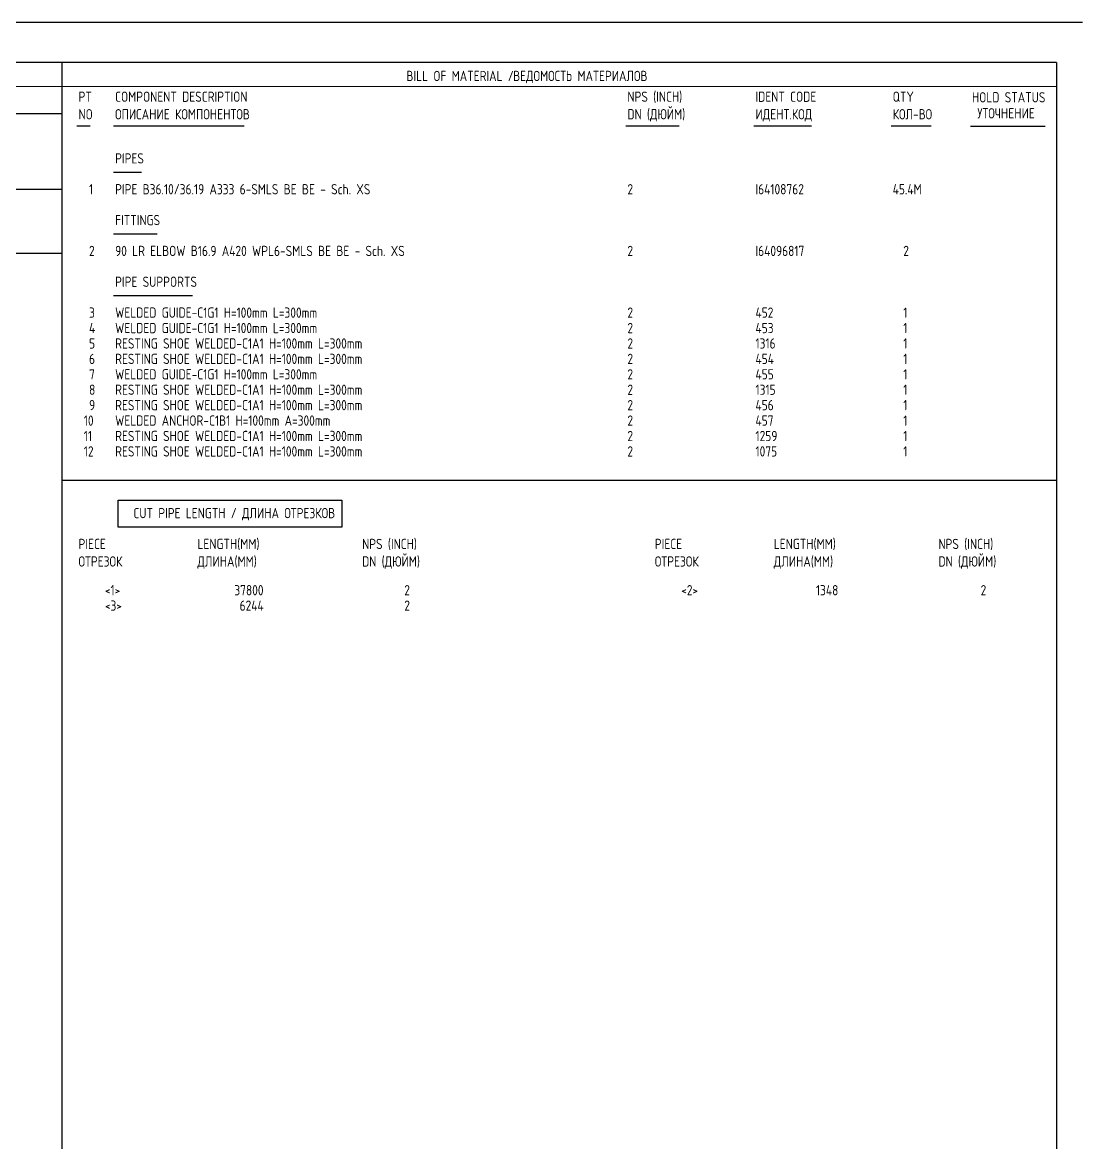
# Model space of a CAD drawing. Extents: x -1005 to 594, y -998 to 420.
# Drawn here: x 395.3 to 594, y 210 to 420 of the extents above; entities that cross this region are included whole.
import ezdxf

# ---------------------------------------------------------------- set-up
doc = ezdxf.new("R2010")
doc.units = 0
doc.styles.add('TTFN17', font='GOST type A')

msp = doc.modelspace()

# ---------------------------------------------------------------- linework, layer by layer
at = {"layer": 'GT_1', "flags": 128}
for points in [[(594, 420), (0, 420)], [(589.1, 412.5), (25.4, 412.5)], [(402.7, 412.5), (402.7, 7.5)], [(589.1, 412.5), (589.1, 7.5)], [(589.1, 408), (162.7, 407.9)], [(190.3, 402.9), (402.7, 402.9)], [(408.046, 400.531), (405.557, 400.531)], [(436.894, 400.531), (412.414, 400.531)], [(518.373, 400.531), (508.414, 400.531)], [(543.202, 400.531), (532.414, 400.531)], [(565.597, 400.531), (558.129, 400.531)], [(587, 400.5), (573, 400.5)], [(417.669, 391.854), (412.414, 391.854)], [(402.7, 388.7), (226.9, 388.7)], [(420.573, 380.289), (412.414, 380.289)], [(402.7, 376.7), (25.4, 376.7)], [(427.211, 368.724), (412.414, 368.724)], [(402.7, 334.19), (589, 334.19)], [(413.271, 330.405), (455.204, 330.405), (455.204, 325.357), (413.271, 325.357), (413.271, 330.405)]]:
    msp.add_lwpolyline(points, dxfattribs=at)

# ---------------------------------------------------------------- texts
at = {"layer": 'GT_1', "style": 'TTFN17'}
for s, p in [('BILL OF MATERIAL /', (467.289, 409)), ('ВЕДОМОСТЬ МАТЕРИАЛОВ', (487.289, 409)), ('PT', (405.846, 405.109)), ('COMPONENT DESCRIPTION', (412.703, 405.109)), ('NPS (INCH)', (508.703, 405.109)), ('IDENT CODE', (532.703, 405.109)), ('QTY', (558.417, 405.109)), ('HOLD STATUS', (573.289, 405)), ('NO', (405.846, 401.822)), ('ОПИСАНИЕ КОМПОНЕНТОВ', (412.703, 401.822)), ('DN (ДЮЙМ)', (508.703, 401.822)), ('ИДЕНТ.КОД', (532.703, 401.822)), ('КОЛ-ВО', (558.417, 401.822)), ('УТОЧНЕНИЕ', (574.289, 402)), ('PIPES', (412.703, 393.544)), ('  1', (405.846, 387.762)), ('PIPE B36.10/36.19 A333 6-SMLS BE BE - Sch. XS', (412.703, 387.762)), ('2', (508.703, 387.762)), ('I64108762', (532.703, 387.762)), ('45.4M', (558.417, 387.762)), ('FITTINGS', (412.703, 381.98)), ('  2', (405.846, 376.197)), ('90 LR ELBOW B16.9 A420 WPL6-SMLS BE BE - Sch. XS', (412.703, 376.197)), ('2', (508.703, 376.197)), ('I64096817', (532.703, 376.197)), ('  2', (558.417, 376.197)), ('PIPE SUPPORTS', (412.703, 370.415)), ('  3', (405.846, 364.633)), ('WELDED GUIDE-C1G1 H=100mm L=300mm', (412.703, 364.633)), ('2', (508.703, 364.633)), ('452', (532.703, 364.633)), ('  1', (558.417, 364.633)), ('  4', (405.846, 361.741)), ('WELDED GUIDE-C1G1 H=100mm L=300mm', (412.703, 361.741)), ('2', (508.703, 361.741)), ('453', (532.703, 361.741)), ('  1', (558.417, 361.741)), ('  5', (405.846, 358.85)), ('RESTING SHOE WELDED-C1A1 H=100mm L=300mm', (412.703, 358.85)), ('2', (508.703, 358.85)), ('1316', (532.703, 358.85)), ('  1', (558.417, 358.85)), ('  6', (405.846, 355.959)), ('RESTING SHOE WELDED-C1A1 H=100mm L=300mm', (412.703, 355.959)), ('2', (508.703, 355.959)), ('454', (532.703, 355.959)), ('  1', (558.417, 355.959)), ('  7', (405.846, 353.068)), ('WELDED GUIDE-C1G1 H=100mm L=300mm', (412.703, 353.068)), ('2', (508.703, 353.068)), ('455', (532.703, 353.068)), ('  1', (558.417, 353.068)), ('  8', (405.846, 350.177)), ('RESTING SHOE WELDED-C1A1 H=100mm L=300mm', (412.703, 350.177)), ('2', (508.703, 350.177)), ('1315', (532.703, 350.177)), ('  1', (558.417, 350.177)), ('  9', (405.846, 347.286)), ('RESTING SHOE WELDED-C1A1 H=100mm L=300mm', (412.703, 347.286)), ('2', (508.703, 347.286)), ('456', (532.703, 347.286)), ('  1', (558.417, 347.286)), (' 10', (405.846, 344.395)), ('WELDED ANCHOR-C1B1 H=100mm A=300mm', (412.703, 344.395)), ('2', (508.703, 344.395)), ('457', (532.703, 344.395)), ('  1', (558.417, 344.395)), (' 11', (405.846, 341.503)), ('RESTING SHOE WELDED-C1A1 H=100mm L=300mm', (412.703, 341.503)), ('2', (508.703, 341.503)), ('1259', (532.703, 341.503)), ('  1', (558.417, 341.503)), (' 12', (405.846, 338.612)), ('RESTING SHOE WELDED-C1A1 H=100mm L=300mm', (412.703, 338.612)), ('2', (508.703, 338.612)), ('1075', (532.703, 338.612)), ('  1', (558.417, 338.612)), ('CUT PIPE LENGTH / ДЛИНА ОТРЕЗКОВ', (416.132, 327.048)), ('PIECE', (405.846, 321.265)), ('LENGTH(MM)', (428.132, 321.265)), ('NPS (INCH)', (458.989, 321.265)), ('PIECE', (513.846, 321.265)), ('LENGTH(MM)', (536.132, 321.265)), ('NPS (INCH)', (566.989, 321.265)), ('ОТРЕЗОК', (405.846, 317.979)), ('ДЛИНА(MM)', (428.132, 317.979)), ('DN (ДЮЙМ)', (458.989, 317.979)), ('ОТРЕЗОК', (513.846, 317.979)), ('ДЛИНА(MM)', (536.132, 317.979)), ('DN (ДЮЙМ)', (566.989, 317.979)), ('     <1>', (405.846, 312.592)), ('       37800', (428.132, 312.592)), ('        2', (458.989, 312.592)), ('     <2>', (513.846, 312.592)), ('        1348', (536.132, 312.592)), ('        2', (566.989, 312.592)), ('     <3>', (405.846, 309.701)), ('        6244', (428.132, 309.701)), ('        2', (458.989, 309.701))]:
    msp.add_text(s, height=1.925, dxfattribs=at).set_placement(p)

doc.saveas('drawing.dxf')
